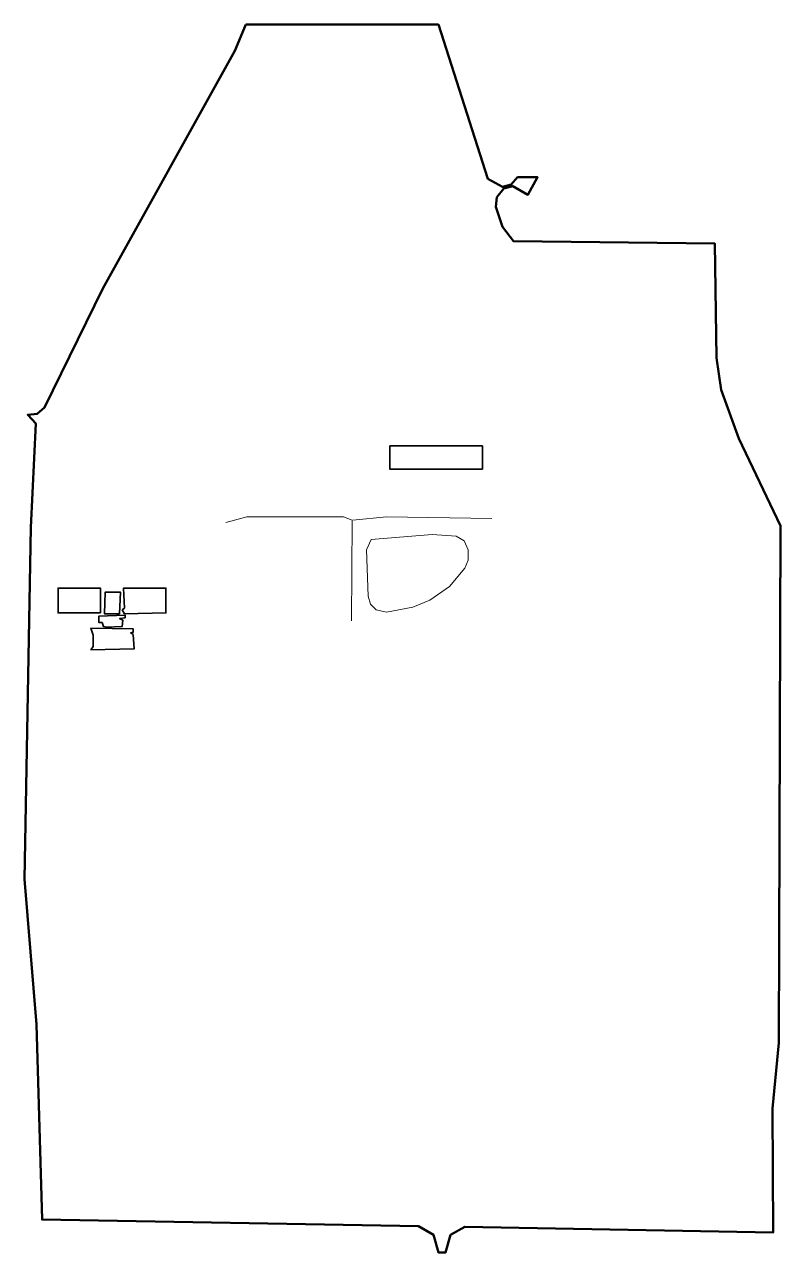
# Model space of a CAD drawing. Header units: metres. Extents: x 0 to 388, y 0 to 630.
import ezdxf

# ---------------------------------------------------------------- set-up
doc = ezdxf.new("R2010")
doc.units = ezdxf.units.M
for name, color, linetype, lineweight in [('A-BUILDING-OUTLINE', 7, 'CONTINUOUS', 35), ('A-SITE-BOUNDARY', 1, 'CONTINUOUS', 50), ('C-ROAD-CENTER', 3, 'CONTINUOUS', 18), ('L-GREEN', 94, 'CONTINUOUS', 18)]:
    doc.layers.add(name, color=color, linetype=linetype, lineweight=lineweight)

msp = doc.modelspace()

# ---------------------------------------------------------------- linework, layer by layer
at = {"layer": 'A-BUILDING-OUTLINE'}
for points in [[(187.45, 413.86), (187.45, 401.97), (235.03, 401.97), (235.03, 413.86)], [(38.97, 328.14), (38.97, 340.85), (17.23, 340.85), (17.23, 328.14)], [(50.04, 329.78), (51.27, 327.73), (72.6, 328.14), (72.6, 340.85), (50.86, 340.85), (51.27, 330.6)], [(48.81, 327.73), (49.22, 338.8), (41.43, 338.8), (41.02, 327.73)], [(39.79, 323.22), (40.61, 321.16), (42.25, 320.75), (50.04, 321.16), (50.45, 324.45), (48.81, 325.27), (51.68, 325.68), (51.68, 326.91), (38.15, 326.5), (38.15, 323.22)], [(34.04, 309.27), (56.19, 309.68), (55.78, 317.06), (54.55, 317.88), (55.78, 318.29), (55.78, 319.93), (34.04, 320.34), (35.27, 316.65), (35.27, 310.91)]]:
    msp.add_lwpolyline(points, close=True, dxfattribs=at)
at = {"layer": 'A-SITE-BOUNDARY'}
msp.add_lwpolyline([(113.62, 630.02), (107.88, 616.49), (40.2, 494.67), (10.25, 433.55), (6.56, 430.27), (1.64, 429.86), (5.74, 425.35), (3.28, 372.03), (0, 191.55), (6.15, 116.9), (9.02, 16.82), (202.21, 13.54), (210.01, 9.02), (212.47, 0), (216.16, 0), (218.62, 9.02), (226, 13.13), (384.33, 10.25), (383.92, 73.83), (387.2, 107.47), (388.02, 372.85), (366.69, 417.56), (357.67, 442.58), (355.21, 458.98), (354.39, 517.64), (251.03, 518.87), (245.28, 526.25), (242, 536.51), (242.41, 541.43), (246.1, 545.94), (250.62, 547.17), (258.41, 542.66), (263.33, 551.68), (253.08, 551.68), (249.79, 547.99), (245.28, 546.76), (237.9, 550.86), (212.47, 630.02)], close=True, dxfattribs=at)
at = {"layer": 'C-ROAD-CENTER'}
for points in [[(103.36, 374.49), (114.03, 377.36), (163.66, 377.36), (168.17, 375.72)], [(168.17, 375.31), (167.76, 324.04)], [(239.95, 376.54), (185.81, 377.36), (168.58, 375.72)]]:
    msp.add_lwpolyline(points, dxfattribs=at)
at = {"layer": 'L-GREEN'}
msp.add_lwpolyline([(225.59, 365.05), (221.49, 367.51), (209.19, 368.33), (178.01, 365.87), (175.55, 360.54), (176.37, 336.75), (177.6, 332.65), (180.48, 329.78), (185.81, 328.55), (199.34, 331.01), (207.96, 334.7), (218.21, 341.67), (226, 351.11), (227.65, 355.21), (227.65, 360.54)], close=True, dxfattribs=at)

doc.saveas('drawing.dxf')
